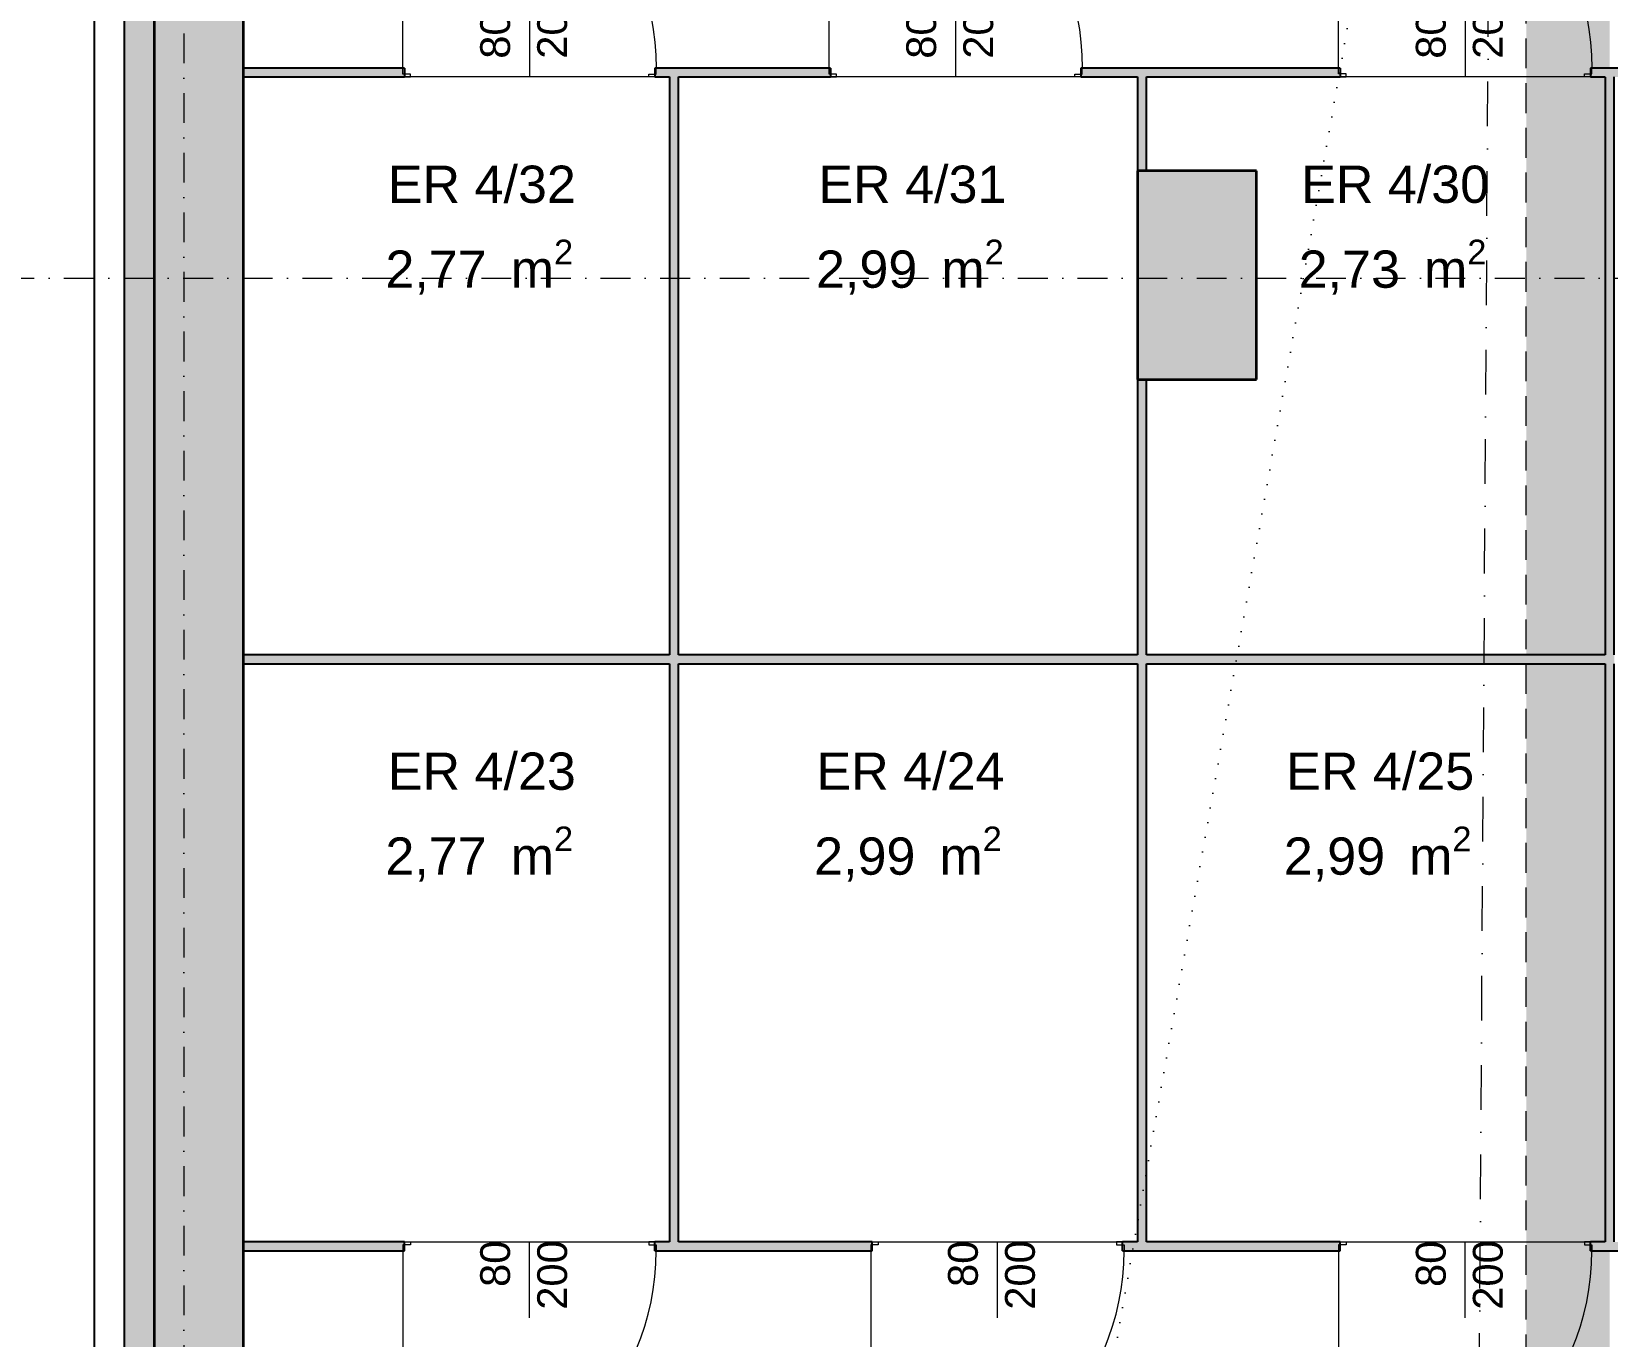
# Model space of a CAD drawing. Header units: millimetres. Extents: x 32522367 to 32638135, y 41424826 to 41540167.
# Drawn here: x 32545657 to 32550946, y 41485571 to 41489951 of the extents above; entities that cross this region are included whole.
import ezdxf
from ezdxf.enums import TextEntityAlignment as Align

# ---------------------------------------------------------------- set-up
doc = ezdxf.new("R2010")
doc.units = ezdxf.units.MM
for name, pattern in [('Punktlinie weit', [0.05, 0, -0.05]), ('Raster', [0.2, 0.1, -0.05, 0, -0.05]), ('Schnittlinie', [0.3, 0.15, -0.075, 0, -0.075]), ('Strichlinie eng', [0.1, 0.075, -0.025]), ('Strichlinie mittel', [0.15, 0.1, -0.05]), ('Strichlinie weit', [0.2, 0.15, -0.05])]:
    doc.linetypes.add(name, pattern=pattern)
for name, color, linetype in [('000 Achsraster Haupt', 251, 'Continuous'), ('110 Wand Aussen', 251, 'Continuous'), ('120 Wand Innen tragend', 251, 'Continuous'), ('130 Wand Innen', 251, 'Continuous'), ('220 Bodenaufbau', 251, 'Continuous'), ('240 Unterdaemmung', 251, 'Continuous'), ('715 Lueftung', 251, 'Continuous'), ('811 Raum 2.Erschließung_ Nebenräume_Allg.räume_Technik', 251, 'Continuous'), ('851 Marker Schnitt', 251, 'Continuous'), ('955 Polierplan Beschriftung', 251, 'Continuous'), ('Archicad Tür-Marker', 251, 'Continuous'), ('Archicad Türen', 251, 'Continuous')]:
    doc.layers.add(name, color=color, linetype=linetype)
for name, color, linetype, lineweight in [('000 Achsraster Haupt_Stift_Nr__1', 251, 'Continuous', 13), ('110 Wand Aussen_Stift_Nr__24', 251, 'Continuous', 13), ('110 Wand Aussen_Stift_Nr__29', 251, 'Continuous', 13), ('110 Wand Aussen_Stift_Nr__7', 251, 'Continuous', 25), ('110 Wand Aussen_Stift_Nr__8', 251, 'Continuous', 35), ('120 Wand Innen tragend_Stift_Nr__24', 251, 'Continuous', 13), ('120 Wand Innen tragend_Stift_Nr__4', 251, 'Continuous', 35), ('130 Wand Innen_Stift_Nr__26', 251, 'Continuous', 13), ('130 Wand Innen_Stift_Nr__7', 251, 'Continuous', 25), ('220 Bodenaufbau_Stift_Nr__6', 251, 'Continuous', 13), ('240 Unterdaemmung_Stift_Nr__6', 251, 'Continuous', 13), ('681 Fluchtlinien_Stift_Nr__10', 251, 'Continuous', 25), ('715 Lueftung_Stift_Nr__104', 251, 'Continuous', 18), ('851 Marker Schnitt_Stift_Nr__1', 251, 'Continuous', 13), ('955 Polierplan Beschriftung_Stift_Nr__1', 251, 'Continuous', 13), ('Archicad Raumstempel_Stift_Nr__1', 251, 'Continuous', 13), ('Archicad Tür-Marker_Stift_Nr__1', 251, 'Continuous', 13), ('Archicad Türen_Stift_Nr__1', 251, 'Continuous', 13), ('Archicad Türen_Stift_Nr__7', 251, 'Continuous', 25)]:
    doc.layers.add(name, color=color, linetype=linetype, lineweight=lineweight)
doc.styles.add('ERSTELLTER_STIL_1', font='arial.ttf')

# ---------------------------------------------------------------- blocks, each defined once
blk = doc.blocks.new('ER 4_32__55', base_point=(14.64, 45.3057))
at = {"layer": 'Archicad Raumstempel_Stift_Nr__1', "color": 7, "lineweight": 13, "insert": (14.3274, 45.3402), "char_height": 0.125, "attachment_point": 1, "rotation": 343.6401, "style": 'ERSTELLTER_STIL_1'}
blk.add_mtext('\\A1;{\\pql;\\pt0,0.05;\\fArial|b0|i0|c0|p0;\\W1.000000;2,77\\fArial|b0|i0|c0|p0;\\W1.000000;\\A1{\\H.66x;\\S^  ;}\\fArial|b0|i0|c0|p0;\\W1.000000; m\\fArial|b0|i0|c0|p0;\\W1.000000;\\A1{\\H.66x;\\S2^  ;}}', dxfattribs=at)
at = {"layer": 'Archicad Raumstempel_Stift_Nr__1', "color": 7, "lineweight": 13, "style": 'ERSTELLTER_STIL_1'}
for tag, p in [('ROOM_NAME', (14.4051, 45.5764)), ('DUMMY_890', (14.9995, 45.4305)), ('DUMMY_891', (14.336, 45.3693))]:
    blk.add_attdef(tag, text='', height=0.125, rotation=343.6401, dxfattribs=at).set_placement(p, align=Align.TOP_LEFT)
blk = doc.blocks.new('ER 4_31__56', base_point=(16.0265, 44.8986))
at = {"layer": 'Archicad Raumstempel_Stift_Nr__1', "color": 7, "lineweight": 13, "insert": (15.7139, 44.9332), "char_height": 0.125, "attachment_point": 1, "rotation": 343.6401, "style": 'ERSTELLTER_STIL_1'}
blk.add_mtext('\\A1;{\\pql;\\pt0,0.05;\\fArial|b0|i0|c0|p0;\\W1.000000;2,99\\fArial|b0|i0|c0|p0;\\W1.000000;\\A1{\\H.66x;\\S^  ;}\\fArial|b0|i0|c0|p0;\\W1.000000; m\\fArial|b0|i0|c0|p0;\\W1.000000;\\A1{\\H.66x;\\S2^  ;}}', dxfattribs=at)
at = {"layer": 'Archicad Raumstempel_Stift_Nr__1', "color": 7, "lineweight": 13, "style": 'ERSTELLTER_STIL_1'}
for tag, p in [('ROOM_NAME', (15.7916, 45.1693)), ('DUMMY_890', (16.3859, 45.0234)), ('DUMMY_891', (15.7224, 44.9623))]:
    blk.add_attdef(tag, text='', height=0.125, rotation=343.6401, dxfattribs=at).set_placement(p, align=Align.TOP_LEFT)
blk = doc.blocks.new('ER 4_30__57', base_point=(17.5809, 44.4423))
at = {"layer": 'Archicad Raumstempel_Stift_Nr__1', "color": 7, "lineweight": 13, "insert": (17.2683, 44.4769), "char_height": 0.125, "attachment_point": 1, "rotation": 343.6401, "style": 'ERSTELLTER_STIL_1'}
blk.add_mtext('\\A1;{\\pql;\\pt0,0.05;\\fArial|b0|i0|c0|p0;\\W1.000000;2,73\\fArial|b0|i0|c0|p0;\\W1.000000;\\A1{\\H.66x;\\S^  ;}\\fArial|b0|i0|c0|p0;\\W1.000000; m\\fArial|b0|i0|c0|p0;\\W1.000000;\\A1{\\H.66x;\\S2^  ;}}', dxfattribs=at)
at = {"layer": 'Archicad Raumstempel_Stift_Nr__1', "color": 7, "lineweight": 13, "style": 'ERSTELLTER_STIL_1'}
for tag, p in [('ROOM_NAME', (17.346, 44.713)), ('DUMMY_890', (17.9403, 44.5671)), ('DUMMY_891', (17.2768, 44.506))]:
    blk.add_attdef(tag, text='', height=0.125, rotation=343.6401, dxfattribs=at).set_placement(p, align=Align.TOP_LEFT)
blk = doc.blocks.new('ER 4_23__60', base_point=(14.0851, 43.4154))
at = {"layer": 'Archicad Raumstempel_Stift_Nr__1', "color": 7, "lineweight": 13, "insert": (13.7725, 43.45), "char_height": 0.125, "attachment_point": 1, "rotation": 343.6401, "style": 'ERSTELLTER_STIL_1'}
blk.add_mtext('\\A1;{\\pql;\\pt0,0.05;\\fArial|b0|i0|c0|p0;\\W1.000000;2,77\\fArial|b0|i0|c0|p0;\\W1.000000;\\A1{\\H.66x;\\S^  ;}\\fArial|b0|i0|c0|p0;\\W1.000000; m\\fArial|b0|i0|c0|p0;\\W1.000000;\\A1{\\H.66x;\\S2^  ;}}', dxfattribs=at)
at = {"layer": 'Archicad Raumstempel_Stift_Nr__1', "color": 7, "lineweight": 13, "style": 'ERSTELLTER_STIL_1'}
for tag, p in [('ROOM_NAME', (13.8502, 43.6861)), ('DUMMY_890', (14.4446, 43.5402)), ('DUMMY_891', (13.7811, 43.4791))]:
    blk.add_attdef(tag, text='', height=0.125, rotation=343.6401, dxfattribs=at).set_placement(p, align=Align.TOP_LEFT)
blk = doc.blocks.new('ER 4_24__61', base_point=(15.4655, 43.0102))
at = {"layer": 'Archicad Raumstempel_Stift_Nr__1', "color": 7, "lineweight": 13, "insert": (15.1529, 43.0447), "char_height": 0.125, "attachment_point": 1, "rotation": 343.6401, "style": 'ERSTELLTER_STIL_1'}
blk.add_mtext('\\A1;{\\pql;\\pt0,0.05;\\fArial|b0|i0|c0|p0;\\W1.000000;2,99\\fArial|b0|i0|c0|p0;\\W1.000000;\\A1{\\H.66x;\\S^  ;}\\fArial|b0|i0|c0|p0;\\W1.000000; m\\fArial|b0|i0|c0|p0;\\W1.000000;\\A1{\\H.66x;\\S2^  ;}}', dxfattribs=at)
at = {"layer": 'Archicad Raumstempel_Stift_Nr__1', "color": 7, "lineweight": 13, "style": 'ERSTELLTER_STIL_1'}
for tag, p in [('ROOM_NAME', (15.2306, 43.2809)), ('DUMMY_890', (15.8249, 43.135)), ('DUMMY_891', (15.1614, 43.0739))]:
    blk.add_attdef(tag, text='', height=0.125, rotation=343.6401, dxfattribs=at).set_placement(p, align=Align.TOP_LEFT)
blk = doc.blocks.new('ER 4_25__62', base_point=(16.9781, 42.5662))
at = {"layer": 'Archicad Raumstempel_Stift_Nr__1', "color": 7, "lineweight": 13, "insert": (16.6654, 42.6007), "char_height": 0.125, "attachment_point": 1, "rotation": 343.6401, "style": 'ERSTELLTER_STIL_1'}
blk.add_mtext('\\A1;{\\pql;\\pt0,0.05;\\fArial|b0|i0|c0|p0;\\W1.000000;2,99\\fArial|b0|i0|c0|p0;\\W1.000000;\\A1{\\H.66x;\\S^  ;}\\fArial|b0|i0|c0|p0;\\W1.000000; m\\fArial|b0|i0|c0|p0;\\W1.000000;\\A1{\\H.66x;\\S2^  ;}}', dxfattribs=at)
at = {"layer": 'Archicad Raumstempel_Stift_Nr__1', "color": 7, "lineweight": 13, "style": 'ERSTELLTER_STIL_1'}
for tag, p in [('ROOM_NAME', (16.7431, 42.8369)), ('DUMMY_890', (17.3375, 42.691)), ('DUMMY_891', (16.674, 42.6299))]:
    blk.add_attdef(tag, text='', height=0.125, rotation=343.6401, dxfattribs=at).set_placement(p, align=Align.TOP_LEFT)
blk = doc.blocks.new('Decke_16', base_point=(24.3313, 82.1748))
at = {"layer": '220 Bodenaufbau_Stift_Nr__6', "color": 7, "linetype": 'Continuous', "lineweight": 13, "flags": 128}
blk.add_lwpolyline([(10.1971, 34.0265), (24.3313, 82.1748), (27.0947, 81.3636), (27.827, 83.8583), (30.4177, 83.0978), (29.6854, 80.6031), (63.8728, 70.5671)], dxfattribs=at)
blk = doc.blocks.new('Decke_117', base_point=(10.5272, 34.0859))
at = {"layer": '240 Unterdaemmung_Stift_Nr__6', "color": 7, "linetype": 'Strichlinie eng', "lineweight": 13, "flags": 128}
blk.add_lwpolyline([(10.5272, 34.0859), (19.0562, 63.1399), (21.9635, 62.2865), (22.2593, 63.2939), (26.7402, 61.9785), (24.7136, 55.0749), (22.6179, 47.9361), (22.5037, 47.9696), (22.3305, 47.3795), (22.0129, 47.4727), (21.7313, 46.5132), (22.163, 46.3865), (17.9155, 31.917)], close=True, dxfattribs=at)
blk.add_lwpolyline([(10.5272, 34.0859), (19.0562, 63.1399), (21.9635, 62.2865), (22.2593, 63.2939), (26.7402, 61.9785), (24.7136, 55.0749), (22.6179, 47.9361), (22.5037, 47.9696), (22.3305, 47.3795), (22.0129, 47.4727), (21.7313, 46.5132), (22.163, 46.3865), (17.9155, 31.917)], close=True, dxfattribs=at)
blk = doc.blocks.new('Blockrahmentür 1-Fl 27_3')
at = {"layer": 'Archicad Türen_Stift_Nr__1', "color": 7, "linetype": 'Continuous', "lineweight": 13}
for p, q in [((0.425, 0), (0.425, 0.85)), ((-0.425, -0.02), (-0.425, 0)), ((-0.425, 0), (-0.42, 0)), ((-0.42, 0), (-0.42, -0.03)), ((0.425, 0), (0.42, 0)), ((0.42, 0), (0.42, -0.03)), ((0.425, -0.02), (0.425, 0)), ((-0.4, -0.02), (-0.425, -0.02)), ((-0.42, -0.03), (-0.4, -0.03)), ((-0.4, -0.03), (-0.4, -0.02)), ((0.4, -0.03), (0.4, -0.02)), ((0.4, -0.02), (0.425, -0.02)), ((0.42, -0.03), (0.4, -0.03))]:
    blk.add_line(p, q, dxfattribs=at)
blk.add_arc((0.425, 0), 0.85, 90, 180, dxfattribs=at)
at = {"layer": 'Archicad Türen_Stift_Nr__7', "color": 7, "linetype": 'Continuous', "lineweight": 25}
for p, q in [((-0.42, 0), (-0.42, -0.03)), ((-0.42, 0), (-0.42, -0.03)), ((0.42, 0), (0.42, -0.03)), ((0.42, 0), (0.42, -0.03))]:
    blk.add_line(p, q, dxfattribs=at)
blk = doc.blocks.new('T Marker AUT 27_2')
at = {"layer": 'Archicad Tür-Marker_Stift_Nr__1', "color": 7, "linetype": 'Continuous', "lineweight": 13}
blk.add_line((0, 0.225), (0, -0.03), dxfattribs=at)
at = {"layer": 'Archicad Tür-Marker_Stift_Nr__1', "color": 7, "lineweight": 13, "style": 'ERSTELLTER_STIL_1'}
for tag, height, p in [('DUMMY_270', 0.1, (-0.165, 0.2614)), ('DUMMY_268', 0.1, (0.0264, 0.1852)), ('DUMMY_271', 0.0667, (-0.0983, 0)), ('DUMMY_269', 0.0667, (0.0931, 0))]:
    blk.add_attdef(tag, text='', height=height, rotation=270, dxfattribs=at).set_placement(p, align=Align.BOTTOM_LEFT)
blk = doc.blocks.new('Wand_103', base_point=(14.0326, 46.027))
at = {"layer": '130 Wand Innen_Stift_Nr__26', "linetype": 'Continuous', "lineweight": 13}
for points in [[(14.0326, 46.027), (14.0241, 45.9982), (14.5423, 45.8461), (14.5507, 45.8749)], [(15.3483, 45.6095), (15.9144, 45.4434), (15.9228, 45.4721), (15.3567, 45.6383)], [(16.7204, 45.2068), (17.5551, 44.9617), (17.5636, 44.9905), (16.7288, 45.2355)], [(18.3611, 44.7251), (19.0616, 44.5195), (19.07, 44.5483), (18.3696, 44.7539)]]:
    blk.add_hatch(color=5, dxfattribs=at).paths.add_polyline_path(points)
at = {"layer": '130 Wand Innen_Stift_Nr__7', "color": 7, "linetype": 'Continuous', "lineweight": 25}
for p, q in [((14.5507, 45.8749), (14.5423, 45.8461)), ((15.3567, 45.6383), (15.3483, 45.6095)), ((15.9228, 45.4721), (15.9144, 45.4434)), ((16.7288, 45.2355), (16.7204, 45.2068)), ((17.5636, 44.9905), (17.5551, 44.9617)), ((18.3696, 44.7539), (18.3611, 44.7251))]:
    blk.add_line(p, q, dxfattribs=at)
at = {"layer": '130 Wand Innen_Stift_Nr__7', "color": 7, "linetype": 'Continuous', "lineweight": 25, "flags": 128}
for points in [[(14.0326, 46.027), (14.0241, 45.9982)], [(14.5507, 45.8749), (14.0326, 46.027)], [(14.0241, 45.9982), (14.5423, 45.8461)], [(15.3483, 45.6095), (15.3962, 45.5955)], [(15.9228, 45.4721), (15.3567, 45.6383)], [(15.425, 45.587), (15.9144, 45.4434)], [(17.5636, 44.9905), (16.7288, 45.2355)], [(16.7204, 45.2068), (16.9027, 45.1532)], [(16.9315, 45.1448), (17.5551, 44.9617)], [(19.07, 44.5483), (18.3696, 44.7539)], [(18.3611, 44.7251), (18.4091, 44.711)]]:
    blk.add_lwpolyline(points, dxfattribs=at)
at = {"layer": 'Archicad Tür-Marker', "color": 7, "lineweight": 13}
ref = blk.add_blockref('T Marker AUT 27_2', (14.9537, 45.7566), dxfattribs=dict(at, rotation=343.6400901272618))
ref.add_attrib('DUMMY_268', '80', dxfattribs={"layer": 'Archicad Tür-Marker_Stift_Nr__1', "color": 7, "lineweight": 13, "height": 0.1, "rotation": 73.6401, "style": 'ERSTELLTER_STIL_1'}).set_placement((14.9284, 45.7967), align=Align.BOTTOM_LEFT)
ref.add_attrib('DUMMY_270', '200', dxfattribs={"layer": 'Archicad Tür-Marker_Stift_Nr__1', "color": 7, "lineweight": 13, "height": 0.1, "rotation": 73.6401, "style": 'ERSTELLTER_STIL_1'}).set_placement((15.112, 45.7428), align=Align.BOTTOM_LEFT)
ref = blk.add_blockref('T Marker AUT 27_2', (16.3258, 45.3538), dxfattribs=dict(at, rotation=343.6400901272618))
ref.add_attrib('DUMMY_268', '80', dxfattribs={"layer": 'Archicad Tür-Marker_Stift_Nr__1', "color": 7, "lineweight": 13, "height": 0.1, "rotation": 73.6401, "style": 'ERSTELLTER_STIL_1'}).set_placement((16.3005, 45.3939), align=Align.BOTTOM_LEFT)
ref.add_attrib('DUMMY_270', '200', dxfattribs={"layer": 'Archicad Tür-Marker_Stift_Nr__1', "color": 7, "lineweight": 13, "height": 0.1, "rotation": 73.6401, "style": 'ERSTELLTER_STIL_1'}).set_placement((16.4841, 45.34), align=Align.BOTTOM_LEFT)
ref = blk.add_blockref('T Marker AUT 27_2', (17.9666, 44.8722), dxfattribs=dict(at, rotation=343.6400901272618))
ref.add_attrib('DUMMY_268', '80', dxfattribs={"layer": 'Archicad Tür-Marker_Stift_Nr__1', "color": 7, "lineweight": 13, "height": 0.1, "rotation": 73.6401, "style": 'ERSTELLTER_STIL_1'}).set_placement((17.9412, 44.9122), align=Align.BOTTOM_LEFT)
ref.add_attrib('DUMMY_270', '200', dxfattribs={"layer": 'Archicad Tür-Marker_Stift_Nr__1', "color": 7, "lineweight": 13, "height": 0.1, "rotation": 73.6401, "style": 'ERSTELLTER_STIL_1'}).set_placement((18.1249, 44.8583), align=Align.BOTTOM_LEFT)
at = {"layer": 'Archicad Türen', "color": 7, "linetype": 'Continuous', "lineweight": 13, "xscale": -1, "rotation": 343.6400901272618}
for p in [(14.9537, 45.7566), (16.3258, 45.3538), (17.9666, 44.8722)]:
    blk.add_blockref('Blockrahmentür 1-Fl 27_3', p, dxfattribs=at)
blk = doc.blocks.new('Wand_105', base_point=(13.4735, 44.1224))
at = {"layer": '130 Wand Innen_Stift_Nr__26', "linetype": 'Continuous', "lineweight": 13}
for points in [[(14.8414, 43.7052), (14.8498, 43.734), (13.4777, 44.1368), (13.4693, 44.108)], [(16.3478, 43.263), (16.3562, 43.2918), (14.8786, 43.7256), (14.8701, 43.6968)], [(17.8542, 42.8208), (17.8627, 42.8496), (16.385, 43.2833), (16.3766, 43.2545)]]:
    blk.add_hatch(color=5, dxfattribs=at).paths.add_polyline_path(points)
at = {"layer": '130 Wand Innen_Stift_Nr__7', "color": 7, "linetype": 'Continuous', "lineweight": 25, "flags": 128}
for points in [[(13.4777, 44.1368), (13.4693, 44.108)], [(14.8498, 43.734), (13.4777, 44.1368)], [(13.4693, 44.108), (14.8414, 43.7052)], [(14.8701, 43.6968), (16.3478, 43.263)], [(16.3562, 43.2918), (14.8786, 43.7256)], [(17.8627, 42.8496), (16.385, 43.2833)], [(16.3766, 43.2545), (17.8542, 42.8208)]]:
    blk.add_lwpolyline(points, dxfattribs=at)
blk = doc.blocks.new('T Marker AUT 27_3')
at = {"layer": 'Archicad Tür-Marker_Stift_Nr__1', "color": 7, "linetype": 'Continuous', "lineweight": 13}
blk.add_line((0, -0.255), (0, 0), dxfattribs=at)
at = {"layer": 'Archicad Tür-Marker_Stift_Nr__1', "color": 7, "lineweight": 13, "style": 'ERSTELLTER_STIL_1'}
for tag, height, p in [('DUMMY_270', 0.1, (-0.165, 0.0026)), ('DUMMY_268', 0.1, (0.0264, 0.0026)), ('DUMMY_269', 0.0667, (0.0931, -0.1825)), ('DUMMY_271', 0.0667, (-0.0983, -0.2588))]:
    blk.add_attdef(tag, text='', height=height, rotation=270, dxfattribs=at).set_placement(p, align=Align.BOTTOM_LEFT)
blk = doc.blocks.new('Wand_106', base_point=(12.9144, 42.2178))
at = {"layer": '130 Wand Innen_Stift_Nr__26', "linetype": 'Continuous', "lineweight": 13}
for points in [[(12.9228, 42.2466), (12.9144, 42.2178), (13.4325, 42.0657), (13.4409, 42.0945)], [(14.2385, 41.8291), (14.9389, 41.6234), (14.9474, 41.6522), (14.2469, 41.8578)], [(15.7534, 41.4156), (15.7449, 41.3868), (16.4454, 41.1812), (16.4538, 41.21)], [(17.2598, 40.9734), (17.2514, 40.9446), (17.9518, 40.739), (17.9602, 40.7678)]]:
    blk.add_hatch(color=5, dxfattribs=at).paths.add_polyline_path(points)
at = {"layer": '130 Wand Innen_Stift_Nr__7', "color": 7, "linetype": 'Continuous', "lineweight": 25}
for p, q in [((13.4325, 42.0657), (13.4409, 42.0945)), ((14.2385, 41.8291), (14.2469, 41.8578)), ((14.9389, 41.6234), (14.9474, 41.6522)), ((15.7449, 41.3868), (15.7534, 41.4156)), ((16.4454, 41.1812), (16.4538, 41.21)), ((17.2514, 40.9446), (17.2598, 40.9734))]:
    blk.add_line(p, q, dxfattribs=at)
at = {"layer": '130 Wand Innen_Stift_Nr__7', "color": 7, "linetype": 'Continuous', "lineweight": 25, "flags": 128}
for points in [[(12.9228, 42.2466), (12.9144, 42.2178)], [(12.9144, 42.2178), (13.4325, 42.0657)], [(13.4409, 42.0945), (12.9228, 42.2466)], [(14.2949, 41.8438), (14.2469, 41.8578)], [(14.9474, 41.6522), (14.3237, 41.8353)], [(14.2385, 41.8291), (14.9389, 41.6234)], [(15.8013, 41.4015), (15.7534, 41.4156)], [(15.7449, 41.3868), (16.4454, 41.1812)], [(16.4538, 41.21), (15.8301, 41.3931)], [(17.2514, 40.9446), (17.9518, 40.739)], [(17.3078, 40.9593), (17.2598, 40.9734)]]:
    blk.add_lwpolyline(points, dxfattribs=at)
at = {"layer": 'Archicad Tür-Marker', "color": 7, "lineweight": 13}
ref = blk.add_blockref('T Marker AUT 27_3', (13.8439, 41.9762), dxfattribs=dict(at, rotation=343.6400901272619))
ref.add_attrib('DUMMY_268', '80', dxfattribs={"layer": 'Archicad Tür-Marker_Stift_Nr__1', "color": 7, "lineweight": 13, "height": 0.1, "rotation": 73.6401, "style": 'ERSTELLTER_STIL_1'}).set_placement((13.7672, 41.8411), align=Align.BOTTOM_LEFT)
ref.add_attrib('DUMMY_270', '200', dxfattribs={"layer": 'Archicad Tür-Marker_Stift_Nr__1', "color": 7, "lineweight": 13, "height": 0.1, "rotation": 73.6401, "style": 'ERSTELLTER_STIL_1'}).set_placement((13.9294, 41.7139), align=Align.BOTTOM_LEFT)
ref = blk.add_blockref('T Marker AUT 27_3', (15.3504, 41.5339), dxfattribs=dict(at, rotation=343.6400901272619))
ref.add_attrib('DUMMY_268', '80', dxfattribs={"layer": 'Archicad Tür-Marker_Stift_Nr__1', "color": 7, "lineweight": 13, "height": 0.1, "rotation": 73.6401, "style": 'ERSTELLTER_STIL_1'}).set_placement((15.2736, 41.3988), align=Align.BOTTOM_LEFT)
ref.add_attrib('DUMMY_270', '200', dxfattribs={"layer": 'Archicad Tür-Marker_Stift_Nr__1', "color": 7, "lineweight": 13, "height": 0.1, "rotation": 73.6401, "style": 'ERSTELLTER_STIL_1'}).set_placement((15.4358, 41.2717), align=Align.BOTTOM_LEFT)
ref = blk.add_blockref('T Marker AUT 27_3', (16.8568, 41.0917), dxfattribs=dict(at, rotation=343.6400901272619))
ref.add_attrib('DUMMY_268', '80', dxfattribs={"layer": 'Archicad Tür-Marker_Stift_Nr__1', "color": 7, "lineweight": 13, "height": 0.1, "rotation": 73.6401, "style": 'ERSTELLTER_STIL_1'}).set_placement((16.78, 40.9566), align=Align.BOTTOM_LEFT)
ref.add_attrib('DUMMY_270', '200', dxfattribs={"layer": 'Archicad Tür-Marker_Stift_Nr__1', "color": 7, "lineweight": 13, "height": 0.1, "rotation": 73.6401, "style": 'ERSTELLTER_STIL_1'}).set_placement((16.9422, 40.8295), align=Align.BOTTOM_LEFT)
at = {"layer": 'Archicad Türen', "color": 7, "linetype": 'Continuous', "lineweight": 13, "rotation": 163.6400901272619}
for p in [(13.8355, 41.9474), (15.3419, 41.5051), (16.8484, 41.0629)]:
    blk.add_blockref('Blockrahmentür 1-Fl 27_3', p, dxfattribs=at)
blk = doc.blocks.new('Wand_131', base_point=(15.4191, 45.62))
at = {"layer": '130 Wand Innen_Stift_Nr__26', "linetype": 'Continuous', "lineweight": 13}
blk.add_hatch(color=5, dxfattribs=at).paths.add_polyline_path([(15.3962, 45.5955), (14.2949, 41.8438), (14.3237, 41.8353), (15.425, 45.587)])
at = {"layer": '130 Wand Innen_Stift_Nr__7', "color": 7, "linetype": 'Continuous', "lineweight": 25, "flags": 128}
for points in [[(15.3962, 45.5955), (14.8498, 43.734)], [(14.8786, 43.7256), (15.425, 45.587)], [(14.8414, 43.7052), (14.2949, 41.8438)], [(14.3237, 41.8353), (14.8701, 43.6968)]]:
    blk.add_lwpolyline(points, dxfattribs=at)
blk = doc.blocks.new('Wand_132', base_point=(16.9255, 45.1778))
at = {"layer": '130 Wand Innen_Stift_Nr__26', "linetype": 'Continuous', "lineweight": 13}
blk.add_hatch(color=5, dxfattribs=at).paths.add_polyline_path([(16.9027, 45.1532), (16.814, 44.851), (16.8427, 44.8425), (16.9315, 45.1448)])
at = {"layer": '130 Wand Innen_Stift_Nr__7', "color": 7, "linetype": 'Continuous', "lineweight": 25, "flags": 128}
for points in [[(16.9027, 45.1532), (16.814, 44.851)], [(16.8427, 44.8425), (16.9315, 45.1448)], [(16.814, 44.851), (16.8427, 44.8425)]]:
    blk.add_lwpolyline(points, dxfattribs=at)
blk = doc.blocks.new('Wand_133', base_point=(18.432, 44.7356))
at = {"layer": '130 Wand Innen_Stift_Nr__26', "linetype": 'Continuous', "lineweight": 13}
blk.add_hatch(color=5, dxfattribs=at).paths.add_polyline_path([(18.4091, 44.711), (17.3078, 40.9593), (17.3366, 40.9509), (18.4379, 44.7026)])
at = {"layer": '130 Wand Innen_Stift_Nr__7', "color": 7, "linetype": 'Continuous', "lineweight": 25, "flags": 128}
for points in [[(18.4091, 44.711), (17.8627, 42.8496)], [(17.8915, 42.8411), (18.4379, 44.7026)], [(17.8542, 42.8208), (17.3078, 40.9593)], [(17.3366, 40.9509), (17.883, 42.8123)]]:
    blk.add_lwpolyline(points, dxfattribs=at)
blk = doc.blocks.new('Wand_203', base_point=(16.814, 44.851))
at = {"layer": '120 Wand Innen tragend_Stift_Nr__24', "linetype": 'Continuous', "lineweight": 13}
blk.add_hatch(color=92, dxfattribs=at).paths.add_polyline_path([(16.814, 44.851), (16.6168, 44.1793), (17.0006, 44.0667), (17.1978, 44.7383)])
at = {"layer": '120 Wand Innen tragend_Stift_Nr__4', "color": 7, "linetype": 'Continuous', "lineweight": 35, "flags": 128}
for points in [[(16.814, 44.851), (16.6168, 44.1793)], [(17.1978, 44.7383), (16.814, 44.851)], [(17.0006, 44.0667), (17.1978, 44.7383)], [(16.6168, 44.1793), (17.0006, 44.0667)]]:
    blk.add_lwpolyline(points, dxfattribs=at)
blk = doc.blocks.new('Wand_211', base_point=(7.6485, 24.2797))
at = {"layer": '110 Wand Aussen_Stift_Nr__24', "linetype": 'Continuous', "lineweight": 13}
blk.add_hatch(color=92, dxfattribs=at).paths.add_polyline_path([(7.733, 24.5675), (24.5347, 81.8024), (24.2468, 81.8869), (7.4452, 24.652)])
at = {"layer": '110 Wand Aussen_Stift_Nr__29', "linetype": 'Continuous', "lineweight": 13}
blk.add_hatch(color=6, dxfattribs=at).paths.add_polyline_path([(7.2647, 24.3924), (7.3607, 24.3642), (24.3313, 82.1748), (24.2354, 82.2029)])
at = {"layer": '110 Wand Aussen_Stift_Nr__7', "color": 7, "linetype": 'Continuous', "lineweight": 25, "flags": 128}
blk.add_lwpolyline([(19.605, 66.4297), (7.2647, 24.3924)], dxfattribs=at)
at = {"layer": '110 Wand Aussen_Stift_Nr__8', "color": 7, "linetype": 'Continuous', "lineweight": 35}
blk.add_line((24.2468, 81.8869), (7.4452, 24.652), dxfattribs=at)
at = {"layer": '110 Wand Aussen_Stift_Nr__8', "color": 7, "linetype": 'Continuous', "lineweight": 35, "flags": 128}
blk.add_lwpolyline([(7.733, 24.5675), (19.9889, 66.3171)], dxfattribs=at)
blk = doc.blocks.new('Wand_255', base_point=(16.6312, 44.1751))
at = {"layer": '130 Wand Innen_Stift_Nr__26', "linetype": 'Continuous', "lineweight": 13}
blk.add_hatch(color=5, dxfattribs=at).paths.add_polyline_path([(16.6168, 44.1793), (15.8013, 41.4015), (15.8301, 41.3931), (16.6456, 44.1709)])
at = {"layer": '130 Wand Innen_Stift_Nr__7', "color": 7, "linetype": 'Continuous', "lineweight": 25, "flags": 128}
for points in [[(16.6168, 44.1793), (16.3562, 43.2918)], [(16.385, 43.2833), (16.6456, 44.1709)], [(16.6456, 44.1709), (16.6168, 44.1793)], [(16.3478, 43.263), (15.8013, 41.4015)], [(15.8301, 41.3931), (16.3766, 43.2545)]]:
    blk.add_lwpolyline(points, dxfattribs=at)
blk = doc.blocks.new('Träger_17', base_point=(15.4215, 34.9775))
at = {"layer": '715 Lueftung_Stift_Nr__104', "linetype": 'Continuous', "lineweight": 0, "true_color": 0x260033}
blk.add_hatch(color=198, dxfattribs=at).paths.add_polyline_path([(15.5953, 35.0724), (21.6824, 55.8083), (21.4138, 55.8872), (15.2477, 34.8826)])
at = {"layer": '715 Lueftung_Stift_Nr__104', "color": 202, "linetype": 'Strichlinie mittel', "lineweight": 18, "true_color": 0x9900cc, "flags": 128}
blk.add_lwpolyline([(15.2477, 34.8826), (21.4138, 55.8872)], dxfattribs=at)
blk = doc.blocks.new('Schnittebene_1', base_point=(-0.5412, -16.9326))
at = {"layer": '851 Marker Schnitt_Stift_Nr__1', "color": 7, "linetype": 'Schnittlinie', "lineweight": 13}
blk.add_line((-0.5124, -16.8369), (28.836, 80.7482), dxfattribs=at)
blk = doc.blocks.new('Etikett_56', base_point=(7.3607, 24.3642))
at = {"layer": '955 Polierplan Beschriftung_Stift_Nr__1', "color": 7, "linetype": 'Punktlinie weit', "lineweight": 13}
blk.add_line((7.3607, 24.3642), (27.8669, 65.8166), dxfattribs=at)
blk = doc.blocks.new('Standard-Rastermarker')
at = {"layer": '000 Achsraster Haupt_Stift_Nr__1', "color": 7, "linetype": 'Raster', "lineweight": 13}
blk.add_line((1, 0), (73, 0), dxfattribs=at)
at = {"layer": '000 Achsraster Haupt_Stift_Nr__1', "color": 7, "lineweight": 13, "style": 'ERSTELLTER_STIL_1'}
for tag, p in [('AC_MarkerText_1_0', (-0.3593, -0.0343)), ('AC_MarkerText_1_1', (74.1407, -0.0343))]:
    blk.add_attdef(tag, text='', height=0.15, rotation=90, dxfattribs=at).set_placement(p, align=Align.TOP_CENTER)
blk = doc.blocks.new('Standard-Rastermarker_4')
at = {"layer": '000 Achsraster Haupt_Stift_Nr__1', "color": 7, "linetype": 'Raster', "lineweight": 13}
blk.add_line((1, 0), (32.2941, 0), dxfattribs=at)
at = {"layer": '000 Achsraster Haupt_Stift_Nr__1', "color": 7, "lineweight": 13, "style": 'ERSTELLTER_STIL_1'}
for tag, p in [('AC_MarkerText_1_0', (-0.25, 0.075)), ('AC_MarkerText_1_1', (33.5441, 0.075))]:
    blk.add_attdef(tag, text='', height=0.15, dxfattribs=at).set_placement(p, align=Align.TOP_CENTER)

msp = doc.modelspace()

# ---------------------------------------------------------------- linework, layer by layer
at = {"layer": '681 Fluchtlinien_Stift_Nr__10', "color": 1, "linetype": 'Strichlinie weit', "lineweight": 25}
msp.add_lwpolyline([(32545868.865, 41441712.417), (32545868.431, 41527613.435), (32593380.819, 41527613.674), (32593380.92, 41507613.674), (32565868.532, 41507613.536), (32565868.764, 41461712.518), (32607781.152, 41461712.73), (32607781.069, 41478013.747), (32627781.069, 41478013.848), (32627781.253, 41441712.831)], close=True, dxfattribs=at)
msp.add_lwpolyline([(32587378.862, 41441712.627), (32545868.865, 41441712.417), (32545868.431, 41527613.435), (32587378.435, 41527613.644)], dxfattribs=at)
at = {"layer": '811 Raum 2.Erschließung_ Nebenräume_Allg.räume_Technik', "color": 31, "linetype": 'Continuous', "lineweight": 0, "true_color": 0xffcc66, "flags": 128}
for points in [[(32546368.558, 41501368.436), (32546368.682, 41477383.436), (32554068.682, 41477383.476), (32554068.673, 41479263.475), (32553478.672, 41479263.473), (32553478.671, 41479463.473), (32554068.672, 41479463.475), (32554068.561, 41501368.476)], [(32547798.623, 41487858.444), (32547798.613, 41489798.444), (32546368.618, 41489798.437), (32546368.628, 41487858.437)], [(32547828.623, 41487858.444), (32549368.623, 41487858.452), (32549368.613, 41489798.452), (32547828.613, 41489798.444)], [(32549398.618, 41488783.452), (32549398.623, 41487858.452), (32550938.623, 41487858.46), (32550938.613, 41489798.46), (32549398.613, 41489798.452), (32549398.624, 41489483.446), (32549768.622, 41489483.459), (32549768.619, 41488783.454)], [(32549768.618, 41488783.454), (32549368.618, 41488783.452), (32549368.615, 41489483.452), (32549768.615, 41489483.454)], [(32546368.628, 41487828.437), (32546368.638, 41485888.437), (32547798.633, 41485888.444), (32547798.623, 41487828.444)], [(32547828.623, 41487828.444), (32547828.633, 41485888.444), (32549368.633, 41485888.452), (32549368.623, 41487828.452)], [(32549398.623, 41487828.452), (32549398.633, 41485888.452), (32550938.633, 41485888.46), (32550938.623, 41487828.46)]]:
    msp.add_lwpolyline(points, close=True, dxfattribs=at)

# ---------------------------------------------------------------- block references
at = {"layer": '000 Achsraster Haupt', "color": 7, "linetype": 'Continuous', "lineweight": 18, "xscale": 1000, "yscale": 1000, "zscale": 1000}
for name, p, rotation in [('Standard-Rastermarker', (32546168.39, 41535366.53), 270.0002954042531), ('Standard-Rastermarker_4', (32539163.397, 41489123.404), 0.0002954042531608)]:
    msp.add_blockref(name, p, dxfattribs=dict(at, rotation=rotation))
at = {"layer": '110 Wand Aussen', "color": 7, "lineweight": 35, "xscale": 1000, "yscale": 1000, "zscale": 1000, "rotation": 16.36019999999994}
msp.add_blockref('Wand_211', (32546368.733, 41467163.42), dxfattribs=at)
at = {"layer": '120 Wand Innen tragend', "color": 7, "lineweight": 35, "xscale": 1000, "yscale": 1000, "zscale": 1000, "rotation": 16.36019999999994}
msp.add_blockref('Wand_203', (32549368.622, 41489483.452), dxfattribs=at)
at = {"layer": '130 Wand Innen', "color": 7, "lineweight": 35, "xscale": 1000, "yscale": 1000, "zscale": 1000, "rotation": 16.36019999999994}
for name, p in [('Wand_103', (32546368.618, 41489828.437)), ('Wand_105', (32546368.628, 41487843.437)), ('Wand_131', (32547813.613, 41489828.444)), ('Wand_132', (32549383.613, 41489828.452)), ('Wand_133', (32550953.613, 41489828.46)), ('Wand_255', (32549383.618, 41488783.452)), ('Wand_106', (32546368.638, 41485858.437))]:
    msp.add_blockref(name, p, dxfattribs=at)
at = {"layer": '220 Bodenaufbau', "color": 7, "linetype": 'Continuous', "lineweight": 13, "xscale": 1000, "yscale": 1000, "zscale": 1000, "rotation": 16.36019999999994}
msp.add_blockref('Decke_16', (32546068.423, 41527413.443), dxfattribs=at)
at = {"layer": '240 Unterdaemmung', "color": 7, "linetype": 'Strichlinie eng', "lineweight": 13, "xscale": 1000, "yscale": 1000, "zscale": 1000, "rotation": 16.36019999999994}
msp.add_blockref('Decke_117', (32546368.682, 41477383.436), dxfattribs=at)
at = {"layer": '715 Lueftung', "color": 8, "lineweight": 13, "xscale": 1000, "yscale": 1000, "zscale": 1000, "rotation": 16.36019999999994}
msp.add_blockref('Träger_17', (32550813.665, 41479617.549), dxfattribs=at)
at = {"layer": '811 Raum 2.Erschließung_ Nebenräume_Allg.räume_Technik', "color": 7, "linetype": 'Continuous', "lineweight": 13, "xscale": 1000, "yscale": 1000, "zscale": 1000, "rotation": 16.36019999999994}
for name, p, values in [('ER 4_32__55', (32547154.655, 41489307.37), {'ROOM_NAME': 'ER 4/32'}), ('ER 4_31__56', (32548599.651, 41489307.377), {'ROOM_NAME': 'ER 4/31'}), ('ER 4_30__57', (32550219.651, 41489307.385), {'ROOM_NAME': 'ER 4/30'}), ('ER 4_23__60', (32547154.666, 41487337.369), {'ROOM_NAME': 'ER 4/23'}), ('ER 4_24__61', (32548593.285, 41487337.377), {'ROOM_NAME': 'ER 4/24'}), ('ER 4_25__62', (32550169.661, 41487337.385), {'ROOM_NAME': 'ER 4/25'})]:
    msp.add_blockref(name, p, dxfattribs=at).add_auto_attribs(values)
at = {"layer": '851 Marker Schnitt', "color": 7, "lineweight": 13, "xscale": 1000, "yscale": 1000, "zscale": 1000, "rotation": 16.36019999999994}
msp.add_blockref('Schnittebene_1', (32550119.044, 41425312.936), dxfattribs=at)
at = {"layer": '955 Polierplan Beschriftung', "color": 7, "linetype": 'Continuous', "lineweight": 13, "xscale": 1000, "yscale": 1000, "zscale": 1000, "rotation": 16.36019999999994}
msp.add_blockref('Etikett_56', (32546068.738, 41467163.416), dxfattribs=at)

doc.saveas('drawing.dxf')
